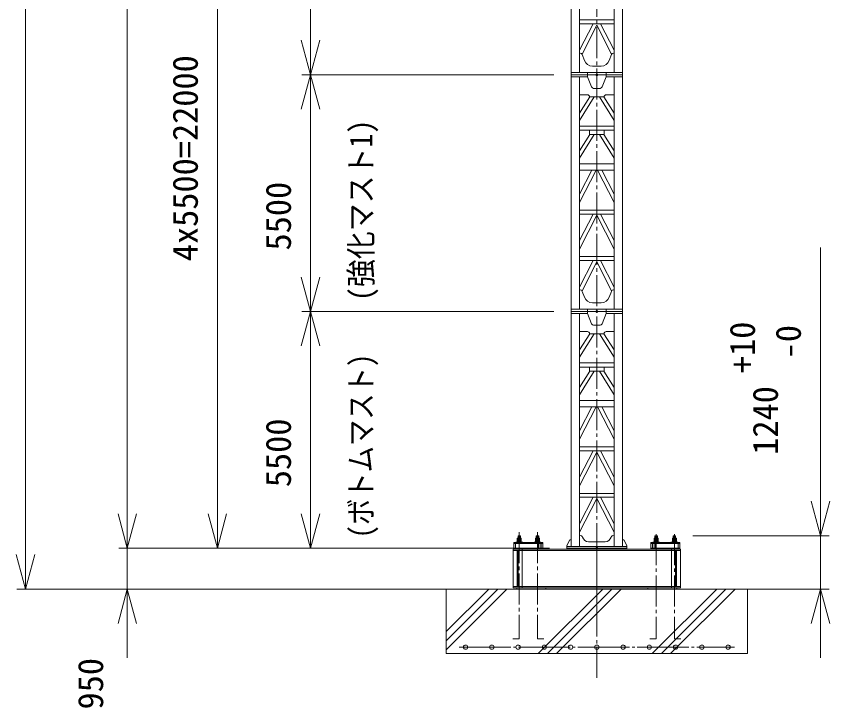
# Model space of a CAD drawing. Units: millimetres, scale not verified. Extents: x -37082 to 37030, y -50564 to 50567.
# Drawn here: x -36167 to -17265, y -30506 to -14440 of the extents above; entities that cross this region are included whole.
import ezdxf
from ezdxf.enums import TextEntityAlignment as Align

# ---------------------------------------------------------------- set-up
doc = ezdxf.new("R2010")
doc.units = ezdxf.units.MM
doc.header["$LTSCALE"] = 80
doc.header["$PDMODE"] = 32
doc.header["$PDSIZE"] = 40
doc.linetypes.add('CHAIN2', pattern=[12, 9, -1, 1, -1])
doc.linetypes.add('USER1', pattern=[17.25, 15, -0.75, 0.75, -0.75])
for name, color, linetype, lineweight in [('0-1_10 常用実線', 3, 'Continuous', 18), ('0-3_12 常用一点鎖線', 3, 'CHAIN2', 18), ('0-4_05 寸法', 7, 'Continuous', 18), ('0-6_20 躯体・土木、外形線', 1, 'Continuous', 18), ('0-7_21 躯体・土木、細線', 1, 'Continuous', 18)]:
    doc.layers.add(name, color=color, linetype=linetype, lineweight=lineweight)
doc.styles.add('ＭＳ ゴシック', font='')
doc.styles.get('ＭＳ ゴシック').set_extended_font_data('MS Gothic')

msp = doc.modelspace()

# ---------------------------------------------------------------- linework, layer by layer
at = {"layer": '0-1_10 常用実線'}
for p, q in [((-23276.36, -10348.41), (-23276.36, -15748.41)), ((-23076.36, -10348.41), (-23076.36, -15748.41)), ((-22276.36, -10348.41), (-22276.36, -15748.41)), ((-22076.36, -10348.41), (-22076.36, -15748.41)), ((-23076.36, -14524.41), (-22276.36, -14524.41)), ((-23076.36, -14614.41), (-22276.36, -14614.41)), ((-22762.16, -14614.41), (-23076.36, -15230.91)), ((-22676.36, -14644.11), (-23020.46, -15319.51)), ((-22676.36, -14644.11), (-22332.16, -15319.51)), ((-22590.46, -14614.41), (-22276.36, -15230.91)), ((-23061.36, -15298.41), (-23076.36, -15298.41)), ((-22291.36, -15298.41), (-22276.36, -15298.41)), ((-22965.06, -15466.81), (-23014.36, -15331.31)), ((-22387.66, -15466.81), (-22338.26, -15331.31)), ((-22676.36, -15598.41), (-22777.06, -15598.41)), ((-22676.36, -15598.41), (-22575.56, -15598.41)), ((-23276.36, -15848.41), (-23276.36, -21248.41)), ((-23076.36, -15848.41), (-23076.36, -21248.41)), ((-22891.36, -15748.41), (-22461.36, -15748.41)), ((-22891.36, -15798.41), (-22461.36, -15798.41)), ((-22891.36, -15848.41), (-22798.86, -16082.71)), ((-22461.36, -15848.41), (-22553.86, -16082.71)), ((-22276.36, -15848.41), (-22276.36, -21248.41)), ((-22076.36, -15848.41), (-22076.36, -21248.41)), ((-22752.36, -16114.41), (-22600.36, -16114.41)), ((-23076.36, -16264.41), (-22896.36, -16264.41)), ((-22841.26, -16314.41), (-23076.36, -16690.51)), ((-22735.16, -16314.41), (-23076.36, -16860.31)), ((-22846.36, -16314.41), (-22676.36, -16314.41)), ((-22506.36, -16314.41), (-22676.36, -16314.41)), ((-22617.46, -16314.41), (-22276.36, -16860.31)), ((-22511.36, -16314.41), (-22276.36, -16690.51)), ((-22276.36, -16264.41), (-22456.36, -16264.41)), ((-23076.36, -16989.41), (-22276.36, -16989.41)), ((-23076.36, -17089.41), (-22276.36, -17089.41)), ((-22841.26, -17189.41), (-23076.36, -17565.51)), ((-22735.16, -17189.41), (-23076.36, -17735.31)), ((-22617.46, -17189.41), (-22276.36, -17735.31)), ((-22511.36, -17189.41), (-22276.36, -17565.51)), ((-23076.36, -17864.41), (-22276.36, -17864.41)), ((-23076.36, -18014.41), (-22276.36, -18014.41)), ((-22792.76, -18014.41), (-23076.36, -18570.91)), ((-22691.76, -18014.41), (-23076.36, -18769.11)), ((-22660.96, -18014.41), (-22276.36, -18769.11)), ((-22559.86, -18014.41), (-22276.36, -18570.91)), ((-23076.36, -18944.41), (-22276.36, -18944.41)), ((-23076.36, -19034.41), (-22276.36, -19034.41)), ((-22762.16, -19034.41), (-23076.36, -19650.91)), ((-22676.36, -19064.11), (-23076.36, -19849.11)), ((-22676.36, -19064.11), (-22276.36, -19849.11)), ((-22590.46, -19034.41), (-22276.36, -19650.91)), ((-23076.36, -20024.41), (-22276.36, -20024.41)), ((-23076.36, -20114.41), (-22276.36, -20114.41)), ((-22762.16, -20114.41), (-23076.36, -20730.91)), ((-22676.36, -20144.11), (-23020.46, -20819.51)), ((-22676.36, -20144.11), (-22332.16, -20819.51)), ((-22590.46, -20114.41), (-22276.36, -20730.91)), ((-23061.36, -20798.41), (-23076.36, -20798.41)), ((-22965.06, -20966.81), (-23014.36, -20831.31)), ((-22387.66, -20966.81), (-22338.26, -20831.31)), ((-22291.36, -20798.41), (-22276.36, -20798.41)), ((-22676.36, -21098.41), (-22777.06, -21098.41)), ((-22676.36, -21098.41), (-22575.56, -21098.41)), ((-23276.41, -21348.41), (-23276.41, -26758.41)), ((-23076.41, -21348.41), (-23076.41, -26758.41)), ((-22891.41, -21298.41), (-22461.41, -21298.41)), ((-22891.41, -21348.41), (-22798.91, -21582.71)), ((-22891.36, -21248.41), (-22461.36, -21248.41)), ((-22461.41, -21348.41), (-22553.91, -21582.71)), ((-22276.41, -21348.41), (-22276.41, -26758.41)), ((-22076.41, -21348.41), (-22076.41, -26758.41)), ((-22752.41, -21614.41), (-22600.41, -21614.41)), ((-23076.41, -21764.41), (-22896.41, -21764.41)), ((-22841.31, -21814.41), (-23076.41, -22190.51)), ((-22735.21, -21814.41), (-23076.41, -22360.31)), ((-22846.41, -21814.41), (-22676.41, -21814.41)), ((-22506.41, -21814.41), (-22676.41, -21814.41)), ((-22617.51, -21814.41), (-22276.41, -22360.31)), ((-22511.41, -21814.41), (-22276.41, -22190.51)), ((-22276.41, -21764.41), (-22456.41, -21764.41)), ((-23076.41, -22489.41), (-22276.41, -22489.41)), ((-23076.41, -22589.41), (-22276.41, -22589.41)), ((-22841.31, -22689.41), (-23076.41, -23065.51)), ((-22735.21, -22689.41), (-23076.41, -23235.31)), ((-22617.51, -22689.41), (-22276.41, -23235.31)), ((-22511.41, -22689.41), (-22276.41, -23065.51)), ((-23076.41, -23364.41), (-22276.41, -23364.41)), ((-23076.41, -23514.41), (-22276.41, -23514.41)), ((-22792.81, -23514.41), (-23076.41, -24070.91)), ((-22691.81, -23514.41), (-23076.41, -24269.21)), ((-22660.91, -23514.41), (-22276.41, -24269.21)), ((-22559.91, -23514.41), (-22276.41, -24070.91)), ((-23076.41, -24444.41), (-22276.41, -24444.41)), ((-23076.41, -24534.41), (-22276.41, -24534.41)), ((-22762.21, -24534.41), (-23076.41, -25150.91)), ((-22676.41, -24564.11), (-23076.41, -25349.21)), ((-22676.41, -24564.11), (-22276.41, -25349.21)), ((-22590.51, -24534.41), (-22276.41, -25150.91)), ((-23076.41, -25524.41), (-22276.41, -25524.41)), ((-23076.41, -25614.41), (-22276.41, -25614.41)), ((-22762.21, -25614.41), (-23076.41, -26230.91)), ((-22676.41, -25644.11), (-23076.41, -26429.21)), ((-22676.41, -25644.11), (-22276.41, -26429.21)), ((-22590.51, -25614.41), (-22276.41, -26230.91)), ((-24528.28, -26568.41), (-24430.78, -26568.41)), ((-24528.28, -26568.41), (-24528.28, -26613.41)), ((-24528.28, -26613.41), (-24430.78, -26613.41)), ((-24528.28, -26613.41), (-24430.78, -26613.41)), ((-24528.28, -26613.41), (-24528.28, -26658.41)), ((-24507.53, -26508.91), (-24451.53, -26508.91)), ((-24507.53, -26658.41), (-24507.53, -26508.91)), ((-24505.03, -26658.41), (-24505.03, -26508.91)), ((-24454.03, -26658.41), (-24454.03, -26508.91)), ((-24451.53, -26508.91), (-24451.53, -26658.41)), ((-24430.78, -26568.41), (-24430.78, -26613.41)), ((-24430.78, -26613.41), (-24430.78, -26658.41)), ((-24104.02, -26568.41), (-24006.52, -26568.41)), ((-24104.02, -26568.41), (-24104.02, -26613.41)), ((-24104.02, -26613.41), (-24006.52, -26613.41)), ((-24104.02, -26613.41), (-24006.52, -26613.41)), ((-24104.02, -26613.41), (-24104.02, -26658.41)), ((-24083.27, -26508.91), (-24027.27, -26508.91)), ((-24083.27, -26658.41), (-24083.27, -26508.91)), ((-24080.77, -26658.41), (-24080.77, -26508.91)), ((-24029.77, -26658.41), (-24029.77, -26508.91)), ((-24027.27, -26508.91), (-24027.27, -26658.41)), ((-24006.52, -26568.41), (-24006.52, -26613.41)), ((-24006.52, -26613.41), (-24006.52, -26658.41)), ((-23076.41, -26498.41), (-23067.61, -26498.41)), ((-22866.41, -26648.41), (-22676.41, -26648.41)), ((-22486.41, -26648.41), (-22676.41, -26648.41)), ((-22276.41, -26498.41), (-22285.11, -26498.41)), ((-21248.69, -26568.41), (-21346.19, -26568.41)), ((-21346.19, -26568.41), (-21346.19, -26613.41)), ((-21248.69, -26613.41), (-21346.19, -26613.41)), ((-21248.69, -26613.41), (-21346.19, -26613.41)), ((-21346.19, -26613.41), (-21346.19, -26658.41)), ((-21269.44, -26508.91), (-21325.44, -26508.91)), ((-21325.44, -26508.91), (-21325.44, -26658.41)), ((-21322.94, -26658.41), (-21322.94, -26508.91)), ((-21271.94, -26658.41), (-21271.94, -26508.91)), ((-21269.44, -26658.41), (-21269.44, -26508.91)), ((-21248.69, -26568.41), (-21248.69, -26613.41)), ((-21248.69, -26613.41), (-21248.69, -26658.41)), ((-20824.43, -26568.41), (-20921.93, -26568.41)), ((-20921.93, -26568.41), (-20921.93, -26613.41)), ((-20824.43, -26613.41), (-20921.93, -26613.41)), ((-20824.43, -26613.41), (-20921.93, -26613.41)), ((-20921.93, -26613.41), (-20921.93, -26658.41)), ((-20845.18, -26508.91), (-20901.18, -26508.91)), ((-20901.18, -26508.91), (-20901.18, -26658.41)), ((-20898.68, -26658.41), (-20898.68, -26508.91)), ((-20847.68, -26658.41), (-20847.68, -26508.91)), ((-20845.18, -26658.41), (-20845.18, -26508.91)), ((-20824.43, -26568.41), (-20824.43, -26613.41)), ((-20824.43, -26613.41), (-20824.43, -26658.41)), ((-24603.28, -26670.41), (-24603.28, -26820.41)), ((-24603.28, -26670.41), (-23931.53, -26670.41)), ((-24603.28, -26692.41), (-23931.53, -26692.41)), ((-24603.28, -26798.41), (-23931.53, -26798.41)), ((-24568.63, -26692.41), (-24568.63, -26798.41)), ((-24559.53, -26658.41), (-24399.53, -26658.41)), ((-24559.53, -26658.41), (-24559.53, -26670.41)), ((-24528.28, -26658.41), (-24430.78, -26658.41)), ((-24408.76, -26820.41), (-24408.76, -27720.41)), ((-24399.53, -26658.41), (-24399.53, -26670.41)), ((-24135.27, -26658.41), (-23975.27, -26658.41)), ((-24135.27, -26658.41), (-24135.27, -26670.41)), ((-24104.02, -26658.41), (-24006.52, -26658.41)), ((-24038.3, -26692.41), (-24038.3, -26798.41)), ((-24026.99, -26692.41), (-24026.99, -26798.41)), ((-23977.49, -26692.41), (-23977.49, -26798.41)), ((-23975.27, -26658.41), (-23975.27, -26670.41)), ((-23966.17, -26692.41), (-23966.17, -26798.41)), ((-23931.53, -26670.41), (-23931.53, -26820.41)), ((-23376.36, -26798.41), (-22676.36, -26798.41)), ((-23376.36, -26798.41), (-23376.36, -26820.41)), ((-21976.36, -26798.41), (-22676.36, -26798.41)), ((-22676.36, -26820.41), (-20731.86, -26820.41)), ((-21976.36, -26798.41), (-21976.36, -26820.41)), ((-21421.19, -26670.41), (-21421.19, -26820.41)), ((-20749.43, -26670.41), (-21421.19, -26670.41)), ((-20749.43, -26692.41), (-21421.19, -26692.41)), ((-20749.43, -26798.41), (-21421.19, -26798.41)), ((-21386.54, -26692.41), (-21386.54, -26798.41)), ((-21217.44, -26658.41), (-21377.44, -26658.41)), ((-21377.44, -26658.41), (-21377.44, -26670.41)), ((-21375.22, -26692.41), (-21375.22, -26798.41)), ((-21248.69, -26658.41), (-21346.19, -26658.41)), ((-21325.73, -26692.41), (-21325.73, -26798.41)), ((-21314.41, -26692.41), (-21314.41, -26798.41)), ((-21217.44, -26658.41), (-21217.44, -26670.41)), ((-20793.18, -26658.41), (-20953.18, -26658.41)), ((-20953.18, -26658.41), (-20953.18, -26670.41)), ((-20943.96, -26820.41), (-20943.96, -27720.41)), ((-20824.43, -26658.41), (-20921.93, -26658.41)), ((-20793.18, -26658.41), (-20793.18, -26670.41)), ((-20784.08, -26692.41), (-20784.08, -26798.41)), ((-20749.43, -26670.41), (-20749.43, -26820.41)), ((-20731.86, -26820.41), (-20731.86, -27720.41)), ((-24620.86, -26854.41), (-22676.36, -26854.41)), ((-24523.81, -26854.41), (-24523.81, -27686.41)), ((-24505.81, -26854.41), (-24505.81, -27686.41)), ((-20731.86, -26854.41), (-22676.36, -26854.41)), ((-20846.91, -26854.41), (-20846.91, -27686.41)), ((-20828.91, -26854.41), (-20828.91, -27686.41)), ((-24620.86, -27686.41), (-22676.36, -27686.41)), ((-24620.86, -27720.41), (-22676.36, -27720.41)), ((-24532.57, -27720.41), (-24532.57, -27748.41)), ((-24532.57, -27748.41), (-23860.82, -27748.41)), ((-23860.82, -27720.41), (-23860.82, -27748.41)), ((-20731.86, -27686.41), (-22676.36, -27686.41)), ((-20731.86, -27720.41), (-22676.36, -27720.41)), ((-21491.9, -27720.41), (-21491.9, -27748.41)), ((-20820.14, -27748.41), (-21491.9, -27748.41)), ((-20820.14, -27720.41), (-20820.14, -27748.41))]:
    msp.add_line(p, q, dxfattribs=at)
for points in [[(-23276.36, -15748.41), (-23276.36, -15798.41), (-22891.36, -15798.41), (-22891.36, -15748.41)], [(-23276.36, -15798.41), (-23276.36, -15848.41), (-22891.36, -15848.41), (-22891.36, -15798.41)], [(-22076.36, -15748.41), (-22461.36, -15748.41), (-22461.36, -15798.41), (-22076.36, -15798.41)], [(-22461.36, -15798.41), (-22461.36, -15848.41), (-22076.36, -15848.41), (-22076.36, -15798.41)], [(-23276.41, -21298.41), (-23276.41, -21348.41), (-22891.41, -21348.41), (-22891.41, -21298.41)], [(-23276.36, -21248.41), (-23276.36, -21298.41), (-22891.36, -21298.41), (-22891.36, -21248.41)], [(-22461.41, -21298.41), (-22461.41, -21348.41), (-22076.41, -21348.41), (-22076.41, -21298.41)], [(-22076.36, -21248.41), (-22461.36, -21248.41), (-22461.36, -21298.41), (-22076.36, -21298.41)], [(-23376.41, -26758.41), (-23376.41, -26798.41), (-21976.41, -26798.41), (-21976.41, -26758.41)]]:
    msp.add_lwpolyline(points, close=True, dxfattribs=at)
for points in [[(-22846.36, -17089.41), (-22846.36, -17189.41), (-22506.36, -17189.41), (-22506.36, -17089.41)], [(-22846.41, -22589.41), (-22846.41, -22689.41), (-22506.41, -22689.41), (-22506.41, -22589.41)], [(-23376.41, -26758.41), (-23376.41, -26733.41), (-23301.41, -26604.41), (-23276.41, -26604.41)], [(-21976.41, -26758.41), (-21976.41, -26733.41), (-22051.41, -26604.41), (-22076.41, -26604.41)], [(-22676.36, -26820.41), (-24620.86, -26820.41), (-24620.86, -27720.41)]]:
    msp.add_lwpolyline(points, dxfattribs=at)
for centre, radius, start, end in [((-23061.36, -15348.41), 50, 20, 90), ((-22291.36, -15348.41), 50, 90, 160), ((-22777.06, -15398.41), 200, 200, 270), ((-22575.56, -15398.41), 200, 270, 340), ((-22752.36, -16064.41), 50, 201.541, 270), ((-22600.36, -16064.41), 50, 270, 338.459), ((-22896.36, -16314.41), 50, 0, 90), ((-22456.36, -16314.41), 50, 90, 180), ((-23061.36, -20848.41), 50, 20, 90), ((-22777.06, -20898.41), 200, 200, 270), ((-22575.56, -20898.41), 200, 270, 340), ((-22291.36, -20848.41), 50, 90, 160), ((-22752.41, -21564.41), 50, 201.541, 270), ((-22600.41, -21564.41), 50, 270, 338.459), ((-22896.41, -21814.41), 50, 0, 90), ((-22456.41, -21814.41), 50, 90, 180), ((-23067.61, -26558.41), 60, 16.6015, 90), ((-22866.41, -26498.41), 150, 196.602, 270), ((-22486.41, -26498.41), 150, 270, 343.398), ((-22285.11, -26558.41), 60, 90, 163.398)]:
    msp.add_arc(centre, radius, start, end, dxfattribs=at)
for p in [(-22676.36, -15798.41), (-22676.41, -21298.41), (-22676.41, -26798.41)]:
    msp.add_point(p, dxfattribs=at)
at = {"layer": '0-3_12 常用一点鎖線'}
for p, q in [((-22676.36, -29814.13), (-22676.36, 18576.54)), ((-24479.53, -26427.85), (-24479.53, -28908.41)), ((-24055.27, -26427.85), (-24055.27, -28908.41)), ((-21297.44, -26471.85), (-21297.44, -28908.41)), ((-20873.18, -26471.85), (-20873.18, -28908.41)), ((-22676.36, -26702), (-22676.36, -28110.31)), ((-24629.53, -28908.41), (-24479.53, -28908.41)), ((-24055.27, -28908.41), (-23905.27, -28908.41)), ((-21297.44, -28908.41), (-21447.44, -28908.41)), ((-20723.18, -28908.41), (-20873.18, -28908.41))]:
    msp.add_line(p, q, dxfattribs=at)
at = {"layer": '0-4_05 寸法'}
for p, q in [((-33586.91, 12401.59), (-33586.91, -25998.41)), ((-35952.15, -26948.41), (-35952.15, 10811.59)), ((-31492.46, -25998.41), (-31492.46, -5598.41)), ((-29328.58, -11098.41), (-29328.58, -14998.41)), ((-29328.58, -15798.41), (-29328.58, -14998.41)), ((-23676.36, -15798.41), (-29528.58, -15798.41)), ((-23676.36, -15798.41), (-29528.58, -15798.41)), ((-29328.58, -15798.41), (-29328.58, -16598.41)), ((-29328.58, -20498.41), (-29328.58, -16598.41)), ((-17478.98, -25708.91), (-17478.98, -19815.57)), ((-29328.58, -21298.41), (-29328.58, -20498.41)), ((-23676.36, -21298.41), (-29528.58, -21298.41)), ((-23676.36, -21298.41), (-29528.58, -21298.41)), ((-29328.58, -21298.41), (-29328.58, -22098.41)), ((-29328.58, -22098.41), (-29328.58, -25998.41)), ((-33586.91, -25998.41), (-33586.91, -25198.41)), ((-17478.98, -26508.91), (-17478.98, -25708.91)), ((-33586.91, -26798.41), (-33586.91, -25998.41)), ((-33586.91, -26798.41), (-33586.91, -25998.41)), ((-31492.46, -26798.41), (-31492.46, -25998.41)), ((-29328.58, -26798.41), (-29328.58, -25998.41)), ((-20445.18, -26508.91), (-17278.98, -26508.91)), ((-17478.98, -27748.41), (-17478.98, -26508.91)), ((-23776.36, -26798.41), (-33786.91, -26798.41)), ((-23776.36, -26798.41), (-33786.91, -26798.41)), ((-33586.91, -26798.41), (-33586.91, -27748.41)), ((-23776.36, -26798.41), (-31692.46, -26798.41)), ((-23776.36, -26798.41), (-29528.58, -26798.41)), ((-35952.15, -27748.41), (-35952.15, -26948.41)), ((-29076.36, -27748.41), (-36152.15, -27748.41)), ((-27576.36, -27748.41), (-33786.91, -27748.41)), ((-33586.91, -27748.41), (-33586.91, -28548.41)), ((-18242.68, -27748.41), (-17278.98, -27748.41)), ((-17478.98, -27748.41), (-17478.98, -28548.41)), ((-33586.91, -28548.41), (-33586.91, -29348.41)), ((-17478.98, -28548.41), (-17478.98, -29348.41))]:
    msp.add_line(p, q, dxfattribs=at)
for points in [[(-29114.22, -14998.41), (-29328.58, -15798.41), (-29542.94, -14998.41)], [(-29542.94, -16598.41), (-29328.58, -15798.41), (-29114.22, -16598.41)], [(-29114.22, -20498.41), (-29328.58, -21298.41), (-29542.94, -20498.41)], [(-29542.94, -22098.41), (-29328.58, -21298.41), (-29114.22, -22098.41)], [(-17264.62, -25708.91), (-17478.98, -26508.91), (-17693.34, -25708.91)], [(-33372.55, -25998.41), (-33586.91, -26798.41), (-33801.27, -25998.41)], [(-33372.55, -25998.41), (-33586.91, -26798.41), (-33801.27, -25998.41)], [(-31278.1, -25998.41), (-31492.46, -26798.41), (-31706.82, -25998.41)], [(-29114.22, -25998.41), (-29328.58, -26798.41), (-29542.94, -25998.41)], [(-35737.79, -26948.41), (-35952.15, -27748.41), (-36166.51, -26948.41)], [(-33801.27, -28548.41), (-33586.91, -27748.41), (-33372.55, -28548.41)], [(-17693.34, -28548.41), (-17478.98, -27748.41), (-17264.62, -28548.41)]]:
    msp.add_lwpolyline(points, dxfattribs=at)
at = {"layer": '0-6_20 躯体・土木、外形線'}
for p, q in [((-26176.36, -29248.41), (-26176.36, -27748.41)), ((-26176.36, -27748.41), (-19176.36, -27748.41)), ((-26176.36, -28948.41), (-24976.36, -27748.41)), ((-26176.36, -28736.27), (-25188.49, -27748.41)), ((-26176.36, -29160.54), (-24764.22, -27748.41)), ((-24038.49, -29248.41), (-22538.49, -27748.41)), ((-23826.36, -29248.41), (-22326.36, -27748.41)), ((-23614.22, -29248.41), (-22114.22, -27748.41)), ((-22676.36, -27793.87), (-22676.36, -27702.94)), ((-21388.49, -29248.41), (-19888.49, -27748.41)), ((-21176.36, -29248.41), (-19676.36, -27748.41)), ((-20964.22, -29248.41), (-19464.22, -27748.41)), ((-19176.36, -29248.41), (-19176.36, -27748.41)), ((-26176.36, -29248.41), (-19176.36, -29248.41))]:
    msp.add_line(p, q, dxfattribs=at)
at = {"layer": '0-6_20 躯体・土木、外形線', "linetype": 'USER1'}
msp.add_line((-25876.36, -29098.41), (-19476.36, -29098.41), dxfattribs=at)
at = {"layer": '0-6_20 躯体・土木、外形線'}
for centre in [(-25726.36, -29098.41), (-25116.36, -29098.41), (-24506.36, -29098.41), (-23896.36, -29098.41), (-23286.36, -29098.41), (-22676.36, -29098.41), (-22066.36, -29098.41), (-21456.36, -29098.41), (-20846.36, -29098.41), (-20236.36, -29098.41), (-19626.36, -29098.41)]:
    msp.add_circle(centre, 50, dxfattribs=at)
at = {"layer": '0-7_21 躯体・土木、細線'}
msp.add_line((-18176.36, -27748.41), (-28676.36, -27748.41), dxfattribs=at)

# ---------------------------------------------------------------- texts
at = {"layer": '0-4_05 寸法', "style": 'ＭＳ ゴシック'}
for s, p in [('4x5500=22000', (-31772.46, -20131.74)), ('5500', (-29608.58, -19881.74)), ('+10', (-18825.64, -22731.07)), ('-0', (-17758.98, -22410)), ('1240', (-18292.31, -24628.91)), ('5500', (-29608.58, -25381.74)), ('950', (-33971.98, -30546.65))]:
    msp.add_text(s, height=586.5, rotation=90, dxfattribs=at).set_placement(p, align=Align.BOTTOM_LEFT)
for s, width, p in [('(強化マスト1)', 0.9, (-27735.01, -21055.15)), ('(ボトムマスト)', 0.85, (-27735.01, -26567.69))]:
    msp.add_text(s, height=527.9, rotation=90, dxfattribs=dict(at, width=width)).set_placement(p, align=Align.BOTTOM_LEFT)

doc.saveas('drawing.dxf')
